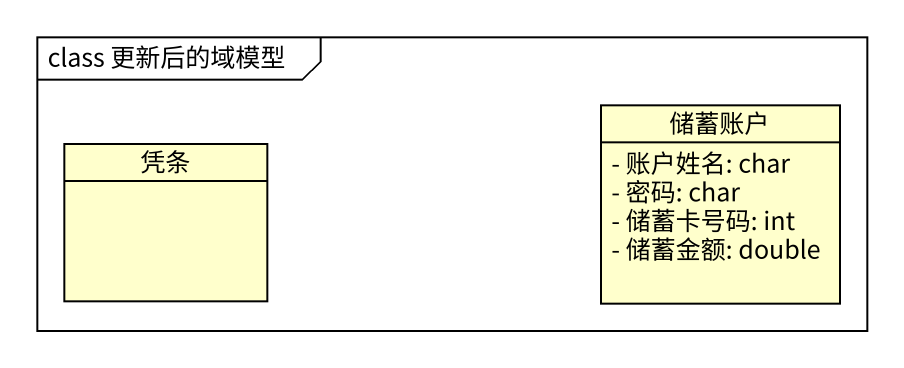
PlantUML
@startuml
mainframe class 更新后的域模型
hide circle
hide empty members
skinparam classAttributeIconSize 0
class 凭条
class 储蓄账户 {
  - 账户姓名: char
  - 密码: char
  - 储蓄卡号码: int
  - 储蓄金额: double
}
@enduml
